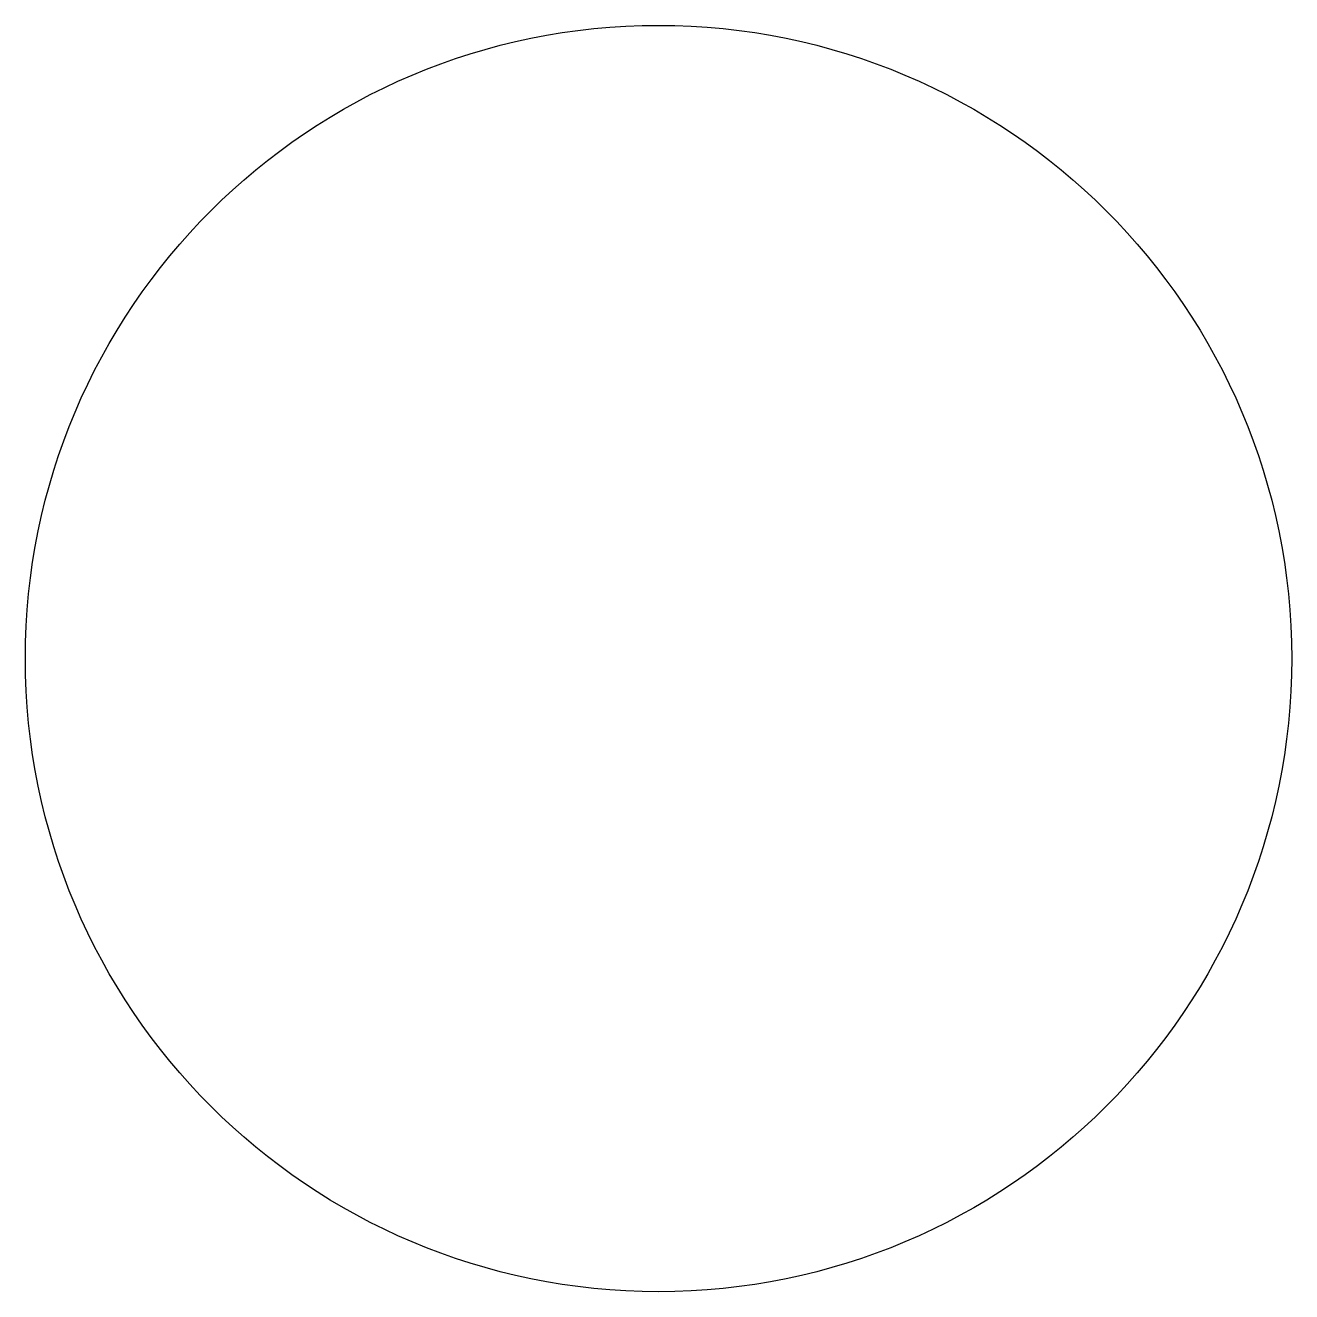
# Model space of a CAD drawing. Extents: x 0.17 to 4.22, y 0.05 to 4.1.
import ezdxf

# ---------------------------------------------------------------- set-up
doc = ezdxf.new("R2010")
doc.units = 0
doc.header["$MEASUREMENT"] = 0
doc.layers.add('outline', color=3, linetype='Continuous')

msp = doc.modelspace()

# ---------------------------------------------------------------- linework, layer by layer
at = {"layer": 'outline', "linetype": 'Continuous'}
msp.add_circle((2.1938, 2.0751), 2.025, dxfattribs=at)

doc.saveas('drawing.dxf')
